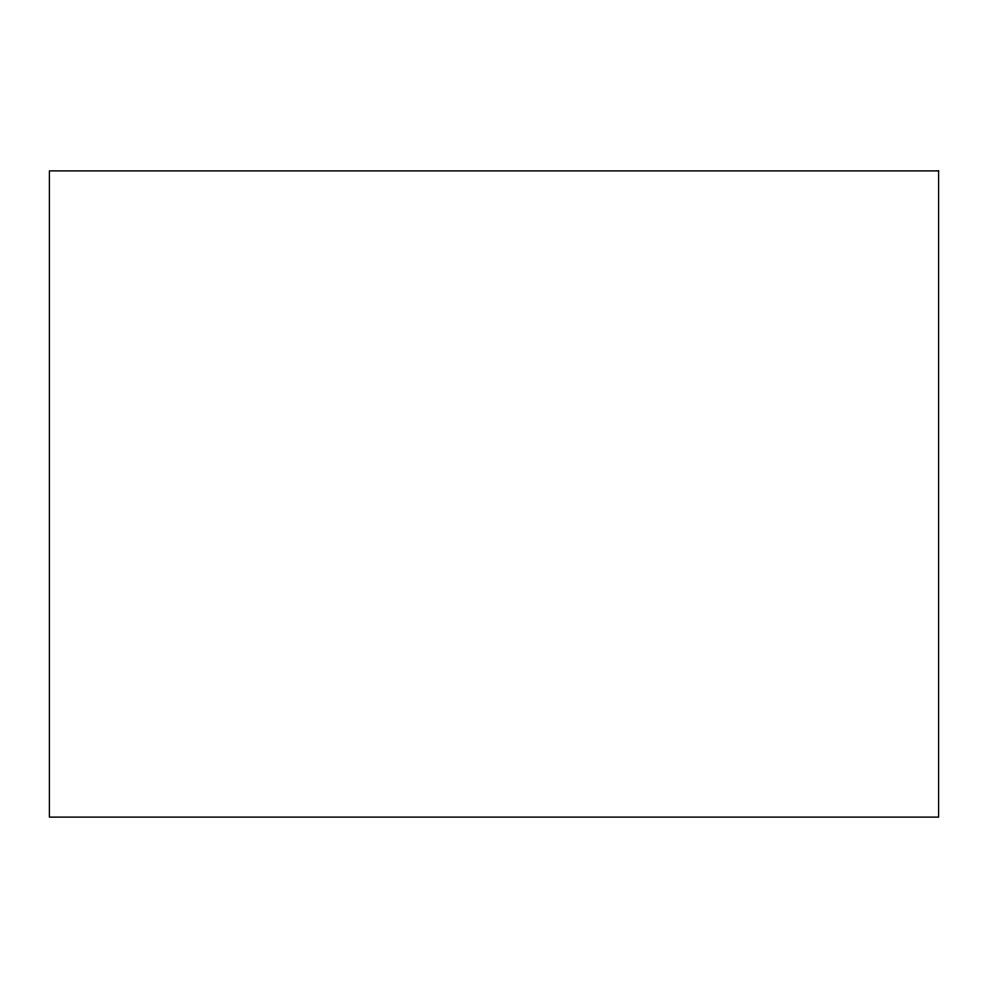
<?xml version="1.0" encoding="UTF-8"?>
<svg xmlns="http://www.w3.org/2000/svg" width="988" height="988" viewBox="0 0 988 988"><rect width="100%" height="100%" fill="white"/><g stroke="black" fill="none" stroke-linecap="round" stroke-linejoin="round"><path stroke-width="1.48" d="M938.6 170.887L49.4 170.887L49.4 817.113L938.6 817.113L938.6 170.887"/></g></svg>
